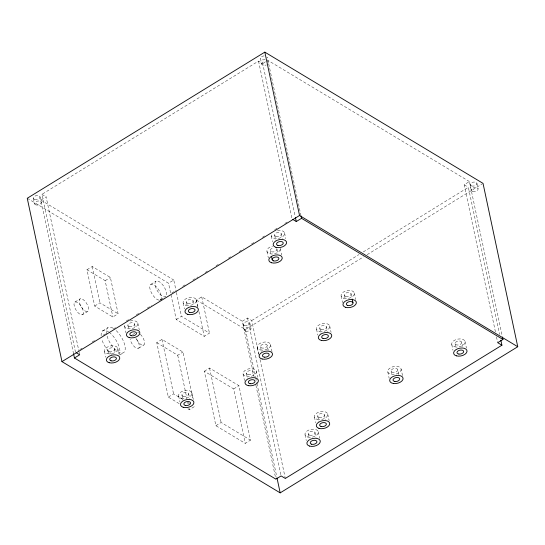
<?xml version="1.0" encoding="UTF-8"?>
<svg xmlns="http://www.w3.org/2000/svg" width="545" height="545" viewBox="0 0 545 545"><rect width="100%" height="100%" fill="white"/><g stroke="black" fill="none" stroke-linecap="round" stroke-linejoin="round"><path stroke-width="0.41" stroke-dasharray="2.73 2.04" d="M75.489 352.254L41.924 194.347L258.534 61.108L262.731 63.629L295.24 216.556M73.568 353.848L40.882 200.09L46.121 196.868L78.984 351.457M262.731 63.629L266.008 61.612M86.968 269.741L92.207 266.512L110.397 277.453L118.108 313.75L112.87 316.979L94.687 306.038L86.968 269.741L105.151 280.675L112.87 316.979M105.151 280.675L110.397 277.453M74.972 302.019L80.217 298.789M94.687 306.038L99.926 302.816L118.108 313.75M82.452 314.731A7.378 3.168 58.4 0 0 79.332 304.008A7.378 3.168 58.4 0 0 74.352 306.379A7.378 3.168 58.4 0 0 82.452 314.731L87.691 311.502A7.378 3.168 58.4 0 0 84.57 300.786A7.378 3.168 58.4 0 0 79.59 303.156A7.378 3.168 58.4 0 0 87.691 311.502M150.788 284.401L156.027 281.179M27.25 198.271L168.528 283.236L173.766 280.014L176.219 291.568M102.617 330.904L107.862 327.681M160.298 299.886A9.081 3.904 58.4 0 0 156.047 286.513A9.081 3.904 58.4 0 0 150.284 290.035A9.081 3.904 58.4 0 0 160.298 299.886L165.537 296.657A9.081 3.904 58.4 0 1 155.754 287.488A9.081 3.904 58.4 0 1 160.278 282.385A9.081 3.904 58.4 0 1 166.239 295.867M79.843 349.583L82.738 347.799M92.153 342.008L95.055 340.223M103.019 335.325L105.921 333.54M113.162 329.085L116.065 327.3M126.202 321.066L129.104 319.281M136.345 314.826L139.241 313.041M147.211 308.143L151.558 305.466M159.528 300.567L162.424 298.783M171.845 292.992L174.741 291.207M182.711 286.309L185.607 284.524M192.855 280.069L197.924 276.949M205.165 272.493L208.067 270.708M216.038 265.81L218.933 264.025M228.348 258.235L231.25 256.45M239.214 251.545L243.567 248.874M251.531 243.969L254.433 242.191M262.397 237.286L264.57 235.951M274.714 229.711L277.616 227.933M284.858 223.47L287.753 221.692M132.578 334.664L135.848 332.648M197.903 306.665L196.5 300.063L201.739 296.841L242.307 321.237L254.154 377.045M176.239 319.54L181.478 316.318L209.457 333.145L204.218 336.367L176.239 319.54L168.528 283.236M119.777 354.986L123.708 352.567M138.716 348.173L143.955 344.951M179.182 403.627L168.33 397.101L156.756 342.648L161.994 339.419L182.977 352.043L192.971 399.069M156.756 342.648L177.731 355.265L182.977 352.043M242.307 321.237L247.546 318.014L251.742 320.535L258.807 353.78M495.425 331.878L464.156 184.775L469.395 181.553L502.252 336.136M251.742 320.535L358.957 254.583M363.304 251.913L468.353 187.296L499.622 334.405M196.5 300.063L245.454 329.507L363.515 256.886M367.139 254.658L482.305 183.822M204.314 371.247L209.553 368.025L238.928 385.69L250.502 440.142L245.257 443.371L215.888 425.7L204.314 371.247L233.682 388.919L245.257 443.371M168.33 397.101L173.569 393.871L182.97 399.533M187.862 408.845L189.306 409.717L194.551 406.495L194.197 404.846M233.682 388.919L238.928 385.69M215.888 425.7L221.127 422.477L250.502 440.142M469.395 181.553L267.977 60.406L300.833 214.996M464.156 184.775L468.353 187.296M41.924 194.347L46.121 196.868M40.882 200.09L173.766 280.014M188.039 402.578L189.483 403.45M476.909 183.311L478.067 188.754M470.274 184.837L471.432 190.287M496.481 336.865L497.721 342.682M465.035 341.47L466.438 348.071M461.744 342.369A3.406 1.962 -12 0 1 456.955 344.999A3.406 1.962 -12 0 1 456.492 341.626A3.406 1.962 -12 0 1 461.744 342.369L462.623 346.497M455.055 343.623L455.927 347.751M451.757 344.529L452.99 350.306M401.134 369.074A6.812 3.924 -12 0 1 391.712 374.442A6.812 3.924 -12 0 1 390.513 367.739A6.812 3.924 -12 0 1 401.134 369.074L402.537 375.675M397.809 369.851A3.406 1.962 -12 0 1 392.918 372.405A3.406 1.962 -12 0 1 392.638 368.999A3.406 1.962 -12 0 1 397.809 369.851L398.858 374.803M391.099 370.981L391.978 375.11M387.774 371.765L389.178 378.366M354.373 292.972L355.776 299.573M351.055 293.741L352.104 298.687M344.413 295.267L345.292 299.396M341.095 296.03L342.498 302.632M329.677 325.753L331.081 332.355M326.435 326.748L327.491 331.701M268.201 62.573L267.043 57.13A3.352 1.935 -12 0 1 267.064 57.641M319.799 328.281L320.848 333.227M264.141 55.883A3.352 1.935 -12 0 0 260.51 58.635L261.668 64.078A3.352 1.935 -12 0 0 266.26 64.937M316.556 329.269L317.783 335.046M258.534 61.108L292.1 219.015M327.736 414.064L329.139 420.665M324.404 414.786L325.454 419.732M284.592 232.94L285.818 238.717M281.274 233.71L282.33 238.655M317.769 416.312L318.818 421.265M280.239 248.384L281.642 254.985M318.3 431.729L319.704 438.33M314.438 417.027L315.664 422.804M274.639 235.236L275.688 240.188M276.921 249.154L277.97 254.099M314.983 432.492L316.032 437.444M271.321 236.005L272.548 241.776M270.279 250.68L271.158 254.808M308.341 434.024L309.219 438.146M266.961 251.443L268.365 258.044M305.023 434.787L306.256 440.564M270.456 344.338L272.03 351.763M267.234 345.469A3.406 1.962 -12 0 1 262.418 348.078A3.406 1.962 -12 0 1 262.009 344.692A3.406 1.962 -12 0 1 267.234 345.469L268.283 350.421M260.537 346.688L261.586 351.641M260.047 359.598L285.308 478.449M257.315 347.826L258.718 354.427M249.821 322.994L250.972 328.444M247.546 318.014L281.111 475.928M256.45 371.431A6.812 3.924 -12 0 1 246.803 376.636A6.812 3.924 -12 0 1 245.999 369.864A6.812 3.924 -12 0 1 256.45 371.431L257.676 377.208M245.454 329.507L255.503 376.772M255.68 377.603L256.736 382.576M256.913 383.407L276.833 477.113M243.179 324.527L244.337 329.97M255.905 385.233L275.872 479.15M246.395 373.189L247.45 378.141M243.05 373.856L244.453 380.458M201.739 296.841L209.457 333.145M198.952 311.617L204.218 336.367M196.364 299.886L197.767 306.488M209.553 368.025L221.127 422.477M193.066 300.724L193.945 304.853M186.431 302.257L187.31 306.385M183.14 303.102L184.367 308.879M176.396 292.392L181.478 316.318M191.915 392.904L193.318 399.505M188.597 393.667L189.646 398.62M177.731 355.265L186.853 398.163M187.732 402.292L188.079 403.94M188.958 408.069L189.306 409.717M181.962 395.2L183.011 400.146M178.637 395.963L179.87 401.74M161.994 339.419L173.569 393.871M137.858 323.199L139.261 329.8M134.54 323.968L135.419 328.09M127.905 325.494L128.784 329.623M124.587 326.264L125.99 332.859M117.761 348.248L118.987 354.025M114.464 349.079L115.336 353.208M92.207 266.512L99.926 302.816M107.821 350.612L108.7 354.734M104.524 351.436L105.75 357.213M79.161 352.288L79.686 354.781M40.003 196.806L41.161 202.25M33.368 198.332L34.526 203.782M265.108 59.494A3.352 1.935 -12 0 1 260.51 58.635M135.943 338.397A7.378 3.168 58.4 0 1 137.953 348.507A7.378 3.168 58.4 0 1 130.091 339.167M111.929 354.393A14.763 6.336 58.4 0 1 101.663 338.772M101.145 335.774A14.763 6.336 58.4 0 1 108.557 331.878M109.157 332.3A14.763 6.336 58.4 0 1 119.525 354.386M140.378 334.289A7.378 3.168 58.4 0 1 144.146 344.74A7.378 3.168 58.4 0 1 136.523 339.242M137.599 332.416A7.378 3.168 58.4 0 1 138.743 332.961M116.248 330.631A14.763 6.336 58.4 0 1 124.124 352.193A14.763 6.336 58.4 0 1 108.271 339.419A14.763 6.336 58.4 0 1 113.796 328.655M130.207 320.937A6.812 3.924 -12 0 1 137.933 323.887A6.812 3.924 -12 0 1 129.908 328.826A6.812 3.924 -12 0 1 124.969 324.159M280.273 249.419A6.812 3.924 -12 0 1 273.447 253.922A6.812 3.924 -12 0 1 266.9 251.109A6.812 3.924 -12 0 1 272.589 246.115M276.676 248.684A3.406 1.962 -12 0 1 274.394 251.742A3.406 1.962 -12 0 1 270.252 250.509A3.406 1.962 -12 0 1 273.972 247.886M277.528 230.555A6.812 3.924 -12 0 1 284.674 233.512A6.812 3.924 -12 0 1 277.609 238.499A6.812 3.924 -12 0 1 271.287 234.97M261.668 64.078A3.352 1.935 -12 0 1 265.299 61.326M267.513 61.742A3.352 1.935 -12 0 1 267.963 62.116M244.514 325.644A3.406 1.962 -12 0 0 249.835 323.512A3.406 1.962 -12 0 0 245.155 322.122A3.406 1.962 -12 0 0 244.514 325.644M471.602 185.961A3.406 1.962 -12 0 0 476.93 183.828A3.406 1.962 -12 0 0 472.243 182.439A3.406 1.962 -12 0 0 471.602 185.961M34.696 199.45A3.406 1.962 -12 0 0 40.023 197.324A3.406 1.962 -12 0 0 35.336 195.934A3.406 1.962 -12 0 0 34.696 199.45M307.687 437.022A6.812 3.924 -12 0 0 318.334 432.764A6.812 3.924 -12 0 0 308.967 429.985A6.812 3.924 -12 0 0 307.687 437.022M309.676 435.142A3.406 1.962 -12 0 0 314.996 433.009A3.406 1.962 -12 0 0 310.316 431.62A3.406 1.962 -12 0 0 309.676 435.142M317.04 419.296A6.812 3.924 -12 0 0 327.749 415.106A6.812 3.924 -12 0 0 318.464 412.245A6.812 3.924 -12 0 0 317.04 419.296M319.097 417.429A3.406 1.962 -12 0 0 324.425 415.304A3.406 1.962 -12 0 0 319.738 413.914A3.406 1.962 -12 0 0 319.097 417.429M454.421 346.763A6.812 3.924 -12 0 0 465.069 342.505A6.812 3.924 -12 0 0 455.702 339.726A6.812 3.924 -12 0 0 454.421 346.763M181.301 398.197A6.812 3.924 -12 0 0 191.949 393.94A6.812 3.924 -12 0 0 182.582 391.16A6.812 3.924 -12 0 0 181.301 398.197M183.29 396.317A3.406 1.962 -12 0 0 188.611 394.185A3.406 1.962 -12 0 0 183.931 392.795A3.406 1.962 -12 0 0 183.29 396.317M248.186 374.626A3.406 1.962 -12 0 0 253.105 372.092A3.406 1.962 -12 0 0 247.955 371.206A3.406 1.962 -12 0 0 248.186 374.626M260.224 349.931A6.812 3.924 -12 0 0 270.592 345.353A6.812 3.924 -12 0 0 260.844 342.955A6.812 3.924 -12 0 0 260.224 349.931M319.479 331.374A6.812 3.924 -12 0 0 329.82 326.775A6.812 3.924 -12 0 0 320.051 324.398A6.812 3.924 -12 0 0 319.479 331.374M321.128 329.398A3.406 1.962 -12 0 0 326.455 327.266A3.406 1.962 -12 0 0 321.768 325.876A3.406 1.962 -12 0 0 321.128 329.398M343.759 298.272A6.812 3.924 -12 0 0 354.407 294.007A6.812 3.924 -12 0 0 345.04 291.234A6.812 3.924 -12 0 0 343.759 298.272M345.748 296.385A3.406 1.962 -12 0 0 351.069 294.259A3.406 1.962 -12 0 0 346.388 292.869A3.406 1.962 -12 0 0 345.748 296.385M107.263 353.637A6.812 3.924 -12 0 0 117.829 349.284A6.812 3.924 -12 0 0 108.339 346.613A6.812 3.924 -12 0 0 107.263 353.637M109.157 351.729A3.406 1.962 -12 0 0 114.477 349.597A3.406 1.962 -12 0 0 109.797 348.207A3.406 1.962 -12 0 0 109.157 351.729M129.233 326.618A3.406 1.962 -12 0 0 134.561 324.486A3.406 1.962 -12 0 0 129.874 323.096A3.406 1.962 -12 0 0 129.233 326.618M185.886 305.289A6.812 3.924 -12 0 0 196.438 300.915A6.812 3.924 -12 0 0 186.928 298.272A6.812 3.924 -12 0 0 185.886 305.289M187.766 303.374A3.406 1.962 -12 0 0 193.087 301.242A3.406 1.962 -12 0 0 188.4 299.859A3.406 1.962 -12 0 0 187.766 303.374M275.968 236.353A3.406 1.962 -12 0 0 281.295 234.227A3.406 1.962 -12 0 0 276.608 232.838A3.406 1.962 -12 0 0 275.968 236.353M472.76 191.404A3.406 1.962 -12 0 0 478.088 189.272A3.406 1.962 -12 0 0 473.401 187.882A3.406 1.962 -12 0 0 472.76 191.404M245.672 331.088A3.406 1.962 -12 0 0 250.993 328.962A3.406 1.962 -12 0 0 246.306 327.572A3.406 1.962 -12 0 0 245.672 331.088M35.854 204.9A3.406 1.962 -12 0 0 41.182 202.767A3.406 1.962 -12 0 0 36.495 201.378A3.406 1.962 -12 0 0 35.854 204.9"/><path stroke-width="0.82" d="M264.822 52.136L27.25 198.271L61.973 361.628L280.178 492.864L517.75 346.729L483.027 183.372L264.822 52.136L299.546 215.493L517.75 346.729M61.973 361.628L299.546 215.493M73.568 353.848L74.447 358.004L79.686 354.781L76.191 352.676M292.801 219.437L296.296 221.542L301.542 218.32L502.96 339.46L497.721 342.682L501.918 345.21L285.308 478.449L281.111 475.928L275.872 479.15L74.447 358.004M502.429 336.967L502.96 339.46M500.855 340.223L501.918 345.21M352.281 299.512L352.983 302.816M301.01 215.827L301.542 218.32M295.417 217.387L296.296 221.542M271.512 256.457L272.214 259.754M277.003 477.938L280.178 492.864M393.64 383.517A6.812 3.924 -12 0 0 403.062 378.148A6.812 3.924 -12 0 0 392.448 376.82A6.812 3.924 -12 0 0 393.64 383.517M321.407 340.448A6.812 3.924 -12 0 0 331.748 335.849A6.812 3.924 -12 0 0 321.979 333.472A6.812 3.924 -12 0 0 321.407 340.448M248.731 385.71A6.812 3.924 -12 0 0 258.378 380.505A6.812 3.924 -12 0 0 247.927 378.939A6.812 3.924 -12 0 0 248.731 385.71M318.968 428.37A6.812 3.924 -12 0 0 329.677 424.18A6.812 3.924 -12 0 0 320.399 421.319A6.812 3.924 -12 0 0 318.968 428.37M271.553 262.758A6.812 3.924 -12 0 0 282.201 258.493A6.812 3.924 -12 0 0 272.834 255.721A6.812 3.924 -12 0 0 271.553 262.758M345.687 307.346A6.812 3.924 -12 0 0 356.335 303.081A6.812 3.924 -12 0 0 346.967 300.309A6.812 3.924 -12 0 0 345.687 307.346M262.152 359.005A6.812 3.924 -12 0 0 272.52 354.427A6.812 3.924 -12 0 0 262.772 352.029A6.812 3.924 -12 0 0 262.152 359.005M183.229 407.279A6.812 3.924 -12 0 0 193.877 403.014A6.812 3.924 -12 0 0 184.51 400.234A6.812 3.924 -12 0 0 183.229 407.279M109.191 362.711A6.812 3.924 -12 0 0 119.757 358.358A6.812 3.924 -12 0 0 110.274 355.694A6.812 3.924 -12 0 0 109.191 362.711M187.821 314.37A6.812 3.924 -12 0 0 198.366 309.989A6.812 3.924 -12 0 0 188.856 307.346A6.812 3.924 -12 0 0 187.821 314.37M456.349 355.837A6.812 3.924 -12 0 0 466.997 351.58A6.812 3.924 -12 0 0 457.63 348.8A6.812 3.924 -12 0 0 456.349 355.837M309.615 446.096A6.812 3.924 -12 0 0 320.262 441.838A6.812 3.924 -12 0 0 310.895 439.059A6.812 3.924 -12 0 0 309.615 446.096M129.179 337.573A6.812 3.924 -12 0 0 139.827 333.315A6.812 3.924 -12 0 0 130.453 330.536A6.812 3.924 -12 0 0 129.179 337.573M275.913 247.314A6.812 3.924 -12 0 0 286.561 243.056A6.812 3.924 -12 0 0 277.187 240.277A6.812 3.924 -12 0 0 275.913 247.314M394.846 381.48A3.406 1.962 -12 0 0 399.737 378.932A3.406 1.962 -12 0 0 394.566 378.073A3.406 1.962 -12 0 0 394.846 381.48M323.056 338.472A3.406 1.962 -12 0 0 328.383 336.34A3.406 1.962 -12 0 0 323.696 334.95A3.406 1.962 -12 0 0 323.056 338.472M321.025 426.51A3.406 1.962 -12 0 0 326.353 424.378A3.406 1.962 -12 0 0 321.666 422.988A3.406 1.962 -12 0 0 321.025 426.51M250.114 383.7A3.406 1.962 -12 0 0 255.033 381.173A3.406 1.962 -12 0 0 249.883 380.287A3.406 1.962 -12 0 0 250.114 383.7M347.676 305.459A3.406 1.962 -12 0 0 352.996 303.333A3.406 1.962 -12 0 0 348.316 301.944A3.406 1.962 -12 0 0 347.676 305.459M264.345 357.152A3.406 1.962 -12 0 0 269.162 354.55A3.406 1.962 -12 0 0 263.937 353.766A3.406 1.962 -12 0 0 264.345 357.152M185.218 405.391A3.406 1.962 -12 0 0 190.546 403.259A3.406 1.962 -12 0 0 185.859 401.869A3.406 1.962 -12 0 0 185.218 405.391M111.085 360.804A3.406 1.962 -12 0 0 116.405 358.671A3.406 1.962 -12 0 0 111.725 357.282A3.406 1.962 -12 0 0 111.085 360.804M189.694 312.449A3.406 1.962 -12 0 0 195.015 310.323A3.406 1.962 -12 0 0 190.334 308.933A3.406 1.962 -12 0 0 189.694 312.449M273.542 260.871A3.406 1.962 -12 0 0 278.863 258.746A3.406 1.962 -12 0 0 274.183 257.356A3.406 1.962 -12 0 0 273.542 260.871M458.89 354.073A3.406 1.962 -12 0 0 463.672 351.443A3.406 1.962 -12 0 0 458.42 350.701A3.406 1.962 -12 0 0 458.89 354.073M311.604 444.216A3.406 1.962 -12 0 0 316.924 442.084A3.406 1.962 -12 0 0 312.244 440.694A3.406 1.962 -12 0 0 311.604 444.216M277.896 245.434A3.406 1.962 -12 0 0 283.223 243.302A3.406 1.962 -12 0 0 278.536 241.912A3.406 1.962 -12 0 0 277.896 245.434M131.161 335.693A3.406 1.962 -12 0 0 136.488 333.56A3.406 1.962 -12 0 0 131.801 332.171A3.406 1.962 -12 0 0 131.161 335.693"/></g></svg>
